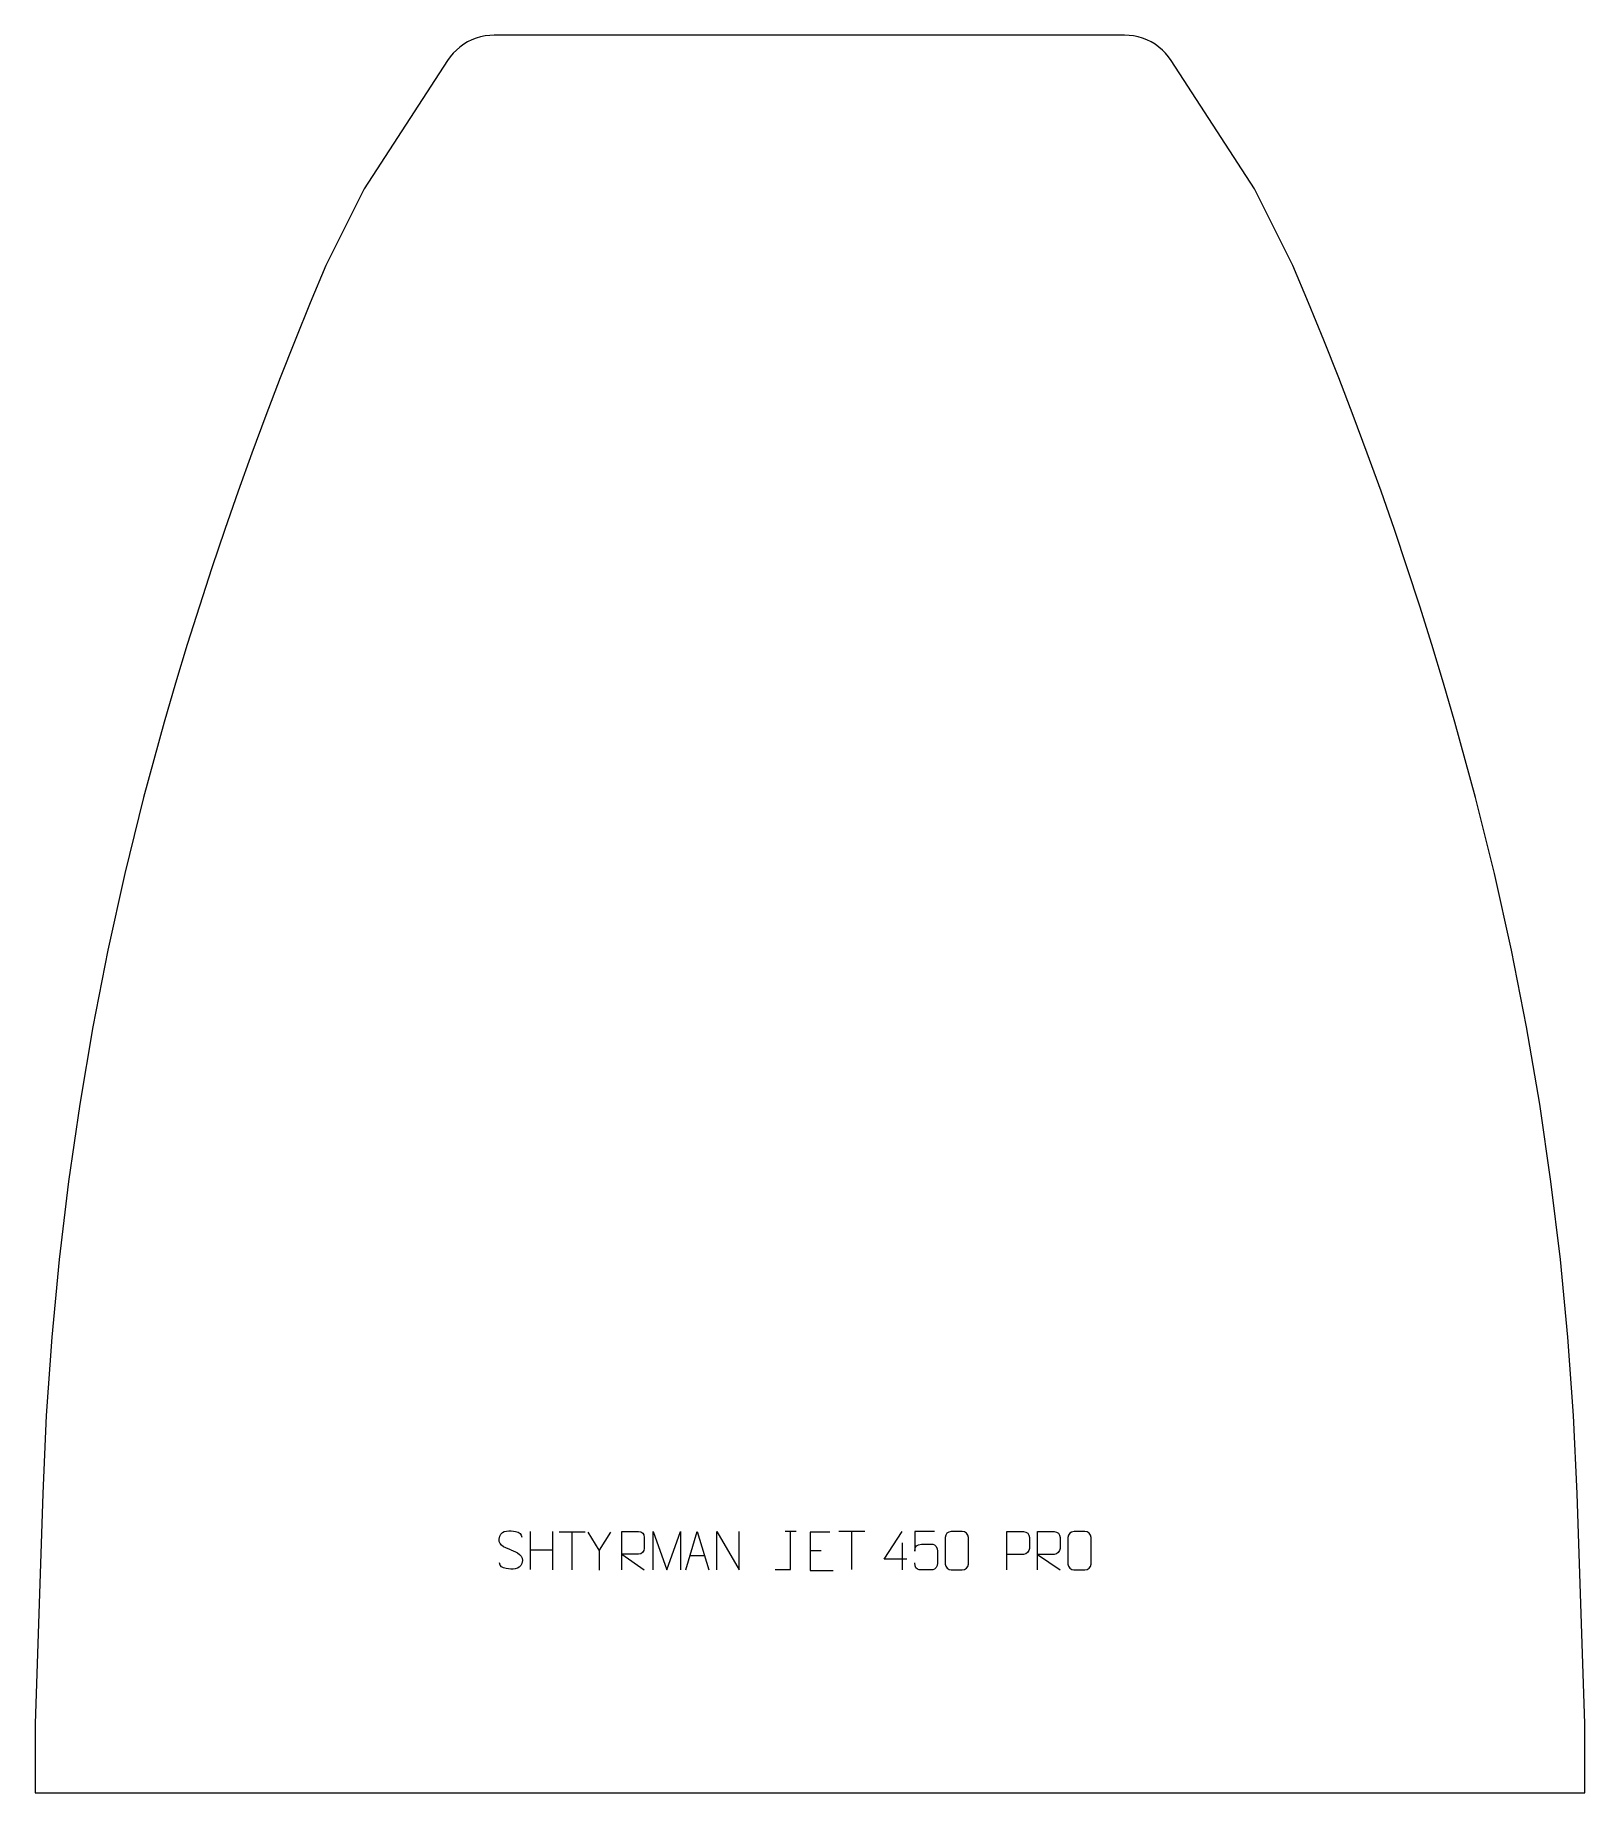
# Model space of a CAD drawing. Header units: millimetres. Extents: x -507 to 503, y 577 to 1723.
import ezdxf

# ---------------------------------------------------------------- set-up
doc = ezdxf.new("R2010")
doc.units = ezdxf.units.MM
doc.header["$MEASUREMENT"] = 0
doc.layers.add('layer 1', color=7, linetype='Continuous')

msp = doc.modelspace()

# ---------------------------------------------------------------- linework, layer by layer
at = {"layer": 'layer 1', "color": 242, "lineweight": 9}
msp.add_open_spline([(-208.0167, 1723.3825), (-208.0167, 1723.3825), (202.7428, 1723.3825), (202.7428, 1723.3825), (202.7428, 1723.3825), (202.7428, 1723.3825), (205.7601, 1723.2577), (205.7601, 1723.2577), (205.7601, 1723.2577), (205.7601, 1723.2577), (208.7564, 1722.8831), (208.7564, 1722.8831), (208.7564, 1722.8831), (208.7564, 1722.8831), (211.7111, 1722.2612), (211.7111, 1722.2612), (211.7111, 1722.2612), (211.7111, 1722.2612), (214.6032, 1721.3978), (214.6032, 1721.3978), (214.6032, 1721.3978), (214.6032, 1721.3978), (217.4156, 1720.2974), (217.4156, 1720.2974), (217.4156, 1720.2974), (217.4156, 1720.2974), (220.1275, 1718.968), (220.1275, 1718.968), (220.1275, 1718.968), (220.1275, 1718.968), (222.7194, 1717.4178), (222.7194, 1717.4178), (222.7194, 1717.4178), (222.7194, 1717.4178), (225.1734, 1715.6585), (225.1734, 1715.6585), (225.1734, 1715.6585), (225.1734, 1715.6585), (227.475, 1713.7026), (227.475, 1713.7026), (227.475, 1713.7026), (227.475, 1713.7026), (229.6065, 1711.5629), (229.6065, 1711.5629), (229.6065, 1711.5629), (229.6065, 1711.5629), (231.5533, 1709.2531), (231.5533, 1709.2531), (231.5533, 1709.2531), (231.5533, 1709.2531), (233.3034, 1706.7909), (233.3034, 1706.7909), (233.3034, 1706.7909), (233.3034, 1706.7909), (287.5915, 1623.2566), (287.5915, 1623.2566), (287.5915, 1623.2566), (287.5915, 1623.2566), (312.6195, 1573.1972), (312.6195, 1573.1972), (312.6195, 1573.1972), (312.6195, 1573.1972), (322.8185, 1548.9114), (322.8185, 1548.9114), (322.8185, 1548.9114), (322.8185, 1548.9114), (332.7681, 1524.5226), (332.7681, 1524.5226), (332.7681, 1524.5226), (332.7681, 1524.5226), (342.4644, 1500.0333), (342.4644, 1500.0333), (342.4644, 1500.0333), (342.4644, 1500.0333), (351.9088, 1475.4446), (351.9088, 1475.4446), (351.9088, 1475.4446), (351.9088, 1475.4446), (361.0988, 1450.761), (361.0988, 1450.761), (361.0988, 1450.761), (361.0988, 1450.761), (370.0346, 1425.9862), (370.0346, 1425.9862), (370.0346, 1425.9862), (370.0346, 1425.9862), (378.7148, 1401.1201), (378.7148, 1401.1201), (378.7148, 1401.1201), (378.7148, 1401.1201), (387.1384, 1376.1658), (387.1384, 1376.1658), (387.1384, 1376.1658), (387.1384, 1376.1658), (395.3051, 1351.1276), (395.3051, 1351.1276), (395.3051, 1351.1276), (395.3051, 1351.1276), (403.212, 1326.0071), (403.212, 1326.0071), (403.212, 1326.0071), (403.212, 1326.0071), (410.8613, 1300.8057), (410.8613, 1300.8057), (410.8613, 1300.8057), (410.8613, 1300.8057), (418.2501, 1275.529), (418.2501, 1275.529), (418.2501, 1275.529), (418.2501, 1275.529), (431.7229, 1226.2763), (431.7229, 1226.2763), (431.7229, 1226.2763), (431.7229, 1226.2763), (443.9879, 1176.7105), (443.9879, 1176.7105), (443.9879, 1176.7105), (443.9879, 1176.7105), (455.0356, 1126.8615), (455.0356, 1126.8615), (455.0356, 1126.8615), (455.0356, 1126.8615), (464.8626, 1076.7602), (464.8626, 1076.7602), (464.8626, 1076.7602), (464.8626, 1076.7602), (473.4596, 1026.4347), (473.4596, 1026.4347), (473.4596, 1026.4347), (473.4596, 1026.4347), (480.8242, 975.9176), (480.8242, 975.9176), (480.8242, 975.9176), (480.8242, 975.9176), (486.9511, 925.2363), (486.9511, 925.2363), (486.9511, 925.2363), (486.9511, 925.2363), (491.8361, 874.4229), (491.8361, 874.4229), (491.8361, 874.4229), (491.8361, 874.4229), (495.4773, 823.508), (495.4773, 823.508), (495.4773, 823.508), (495.4773, 823.508), (497.8726, 772.5213), (497.8726, 772.5213), (497.8726, 772.5213), (497.8726, 772.5213), (502.8988, 622.454), (502.8988, 622.454), (502.8988, 622.454), (502.8988, 622.454), (502.9067, 577.4369), (502.9067, 577.4369), (502.9067, 577.4369), (502.9067, 577.4369), (-507.3207, 577.4369), (-507.3207, 577.4369), (-507.3207, 577.4369), (-507.3207, 577.4369), (-507.3472, 622.454), (-507.3472, 622.454), (-507.3472, 622.454), (-507.3472, 622.454), (-502.4334, 772.5213), (-502.4334, 772.5213), (-502.4334, 772.5213), (-502.4334, 772.5213), (-500.0761, 823.508), (-500.0761, 823.508), (-500.0761, 823.508), (-500.0761, 823.508), (-496.4728, 874.4229), (-496.4728, 874.4229), (-496.4728, 874.4229), (-496.4728, 874.4229), (-491.6259, 925.2363), (-491.6259, 925.2363), (-491.6259, 925.2363), (-491.6259, 925.2363), (-485.5362, 975.9176), (-485.5362, 975.9176), (-485.5362, 975.9176), (-485.5362, 975.9176), (-478.2111, 1026.4347), (-478.2111, 1026.4347), (-478.2111, 1026.4347), (-478.2111, 1026.4347), (-469.6508, 1076.7602), (-469.6508, 1076.7602), (-469.6508, 1076.7602), (-469.6508, 1076.7602), (-459.8621, 1126.8615), (-459.8621, 1126.8615), (-459.8621, 1126.8615), (-459.8621, 1126.8615), (-448.8515, 1176.7105), (-448.8515, 1176.7105), (-448.8515, 1176.7105), (-448.8515, 1176.7105), (-436.6235, 1226.2763), (-436.6235, 1226.2763), (-436.6235, 1226.2763), (-436.6235, 1226.2763), (-423.1877, 1275.529), (-423.1877, 1275.529), (-423.1877, 1275.529), (-423.1877, 1275.529), (-415.8173, 1300.8057), (-415.8173, 1300.8057), (-415.8173, 1300.8057), (-415.8173, 1300.8057), (-408.1875, 1326.0071), (-408.1875, 1326.0071), (-408.1875, 1326.0071), (-408.1875, 1326.0071), (-400.298, 1351.1276), (-400.298, 1351.1276), (-400.298, 1351.1276), (-400.298, 1351.1276), (-392.1511, 1376.1658), (-392.1511, 1376.1658), (-392.1511, 1376.1658), (-392.1511, 1376.1658), (-383.7471, 1401.1201), (-383.7471, 1401.1201), (-383.7471, 1401.1201), (-383.7471, 1401.1201), (-375.0853, 1425.9862), (-375.0853, 1425.9862), (-375.0853, 1425.9862), (-375.0853, 1425.9862), (-366.1682, 1450.761), (-366.1682, 1450.761), (-366.1682, 1450.761), (-366.1682, 1450.761), (-356.9965, 1475.4446), (-356.9965, 1475.4446), (-356.9965, 1475.4446), (-356.9965, 1475.4446), (-347.5695, 1500.0333), (-347.5695, 1500.0333), (-347.5695, 1500.0333), (-347.5695, 1500.0333), (-337.8919, 1524.5226), (-337.8919, 1524.5226), (-337.8919, 1524.5226), (-337.8919, 1524.5226), (-327.9609, 1548.9114), (-327.9609, 1548.9114), (-327.9609, 1548.9114), (-327.9609, 1548.9114), (-317.78, 1573.1972), (-317.78, 1573.1972), (-317.78, 1573.1972), (-317.78, 1573.1972), (-292.7889, 1623.2566), (-292.7889, 1623.2566), (-292.7889, 1623.2566), (-292.7889, 1623.2566), (-238.5635, 1706.7909), (-238.5635, 1706.7909), (-238.5635, 1706.7909), (-238.5635, 1706.7909), (-236.8166, 1709.2531), (-236.8166, 1709.2531), (-236.8166, 1709.2531), (-236.8166, 1709.2531), (-234.8702, 1711.5629), (-234.8702, 1711.5629), (-234.8702, 1711.5629), (-234.8702, 1711.5629), (-232.7406, 1713.7026), (-232.7406, 1713.7026), (-232.7406, 1713.7026), (-232.7406, 1713.7026), (-230.4417, 1715.6585), (-230.4417, 1715.6585), (-230.4417, 1715.6585), (-230.4417, 1715.6585), (-227.9873, 1717.4178), (-227.9873, 1717.4178), (-227.9873, 1717.4178), (-227.9873, 1717.4178), (-225.3967, 1718.968), (-225.3967, 1718.968), (-225.3967, 1718.968), (-225.3967, 1718.968), (-222.6862, 1720.2974), (-222.6862, 1720.2974), (-222.6862, 1720.2974), (-222.6862, 1720.2974), (-219.876, 1721.3978), (-219.876, 1721.3978), (-219.876, 1721.3978), (-219.876, 1721.3978), (-216.9826, 1722.2612), (-216.9826, 1722.2612), (-216.9826, 1722.2612), (-216.9826, 1722.2612), (-214.0289, 1722.8831), (-214.0289, 1722.8831), (-214.0289, 1722.8831), (-214.0289, 1722.8831), (-211.0326, 1723.2577), (-211.0326, 1723.2577), (-211.0326, 1723.2577), (-211.0326, 1723.2577), (-208.0167, 1723.3825), (-208.0167, 1723.3825)], degree=3, knots=[0, 0, 0, 0, 0.012658228, 0.012658228, 0.012658228, 0.012658228, 0.025316456, 0.025316456, 0.025316456, 0.025316456, 0.037974684, 0.037974684, 0.037974684, 0.037974684, 0.050632911, 0.050632911, 0.050632911, 0.050632911, 0.063291139, 0.063291139, 0.063291139, 0.063291139, 0.075949367, 0.075949367, 0.075949367, 0.075949367, 0.088607595, 0.088607595, 0.088607595, 0.088607595, 0.101265823, 0.101265823, 0.101265823, 0.101265823, 0.113924051, 0.113924051, 0.113924051, 0.113924051, 0.126582278, 0.126582278, 0.126582278, 0.126582278, 0.139240506, 0.139240506, 0.139240506, 0.139240506, 0.151898734, 0.151898734, 0.151898734, 0.151898734, 0.164556962, 0.164556962, 0.164556962, 0.164556962, 0.17721519, 0.17721519, 0.17721519, 0.17721519, 0.189873418, 0.189873418, 0.189873418, 0.189873418, 0.202531646, 0.202531646, 0.202531646, 0.202531646, 0.215189873, 0.215189873, 0.215189873, 0.215189873, 0.227848101, 0.227848101, 0.227848101, 0.227848101, 0.240506329, 0.240506329, 0.240506329, 0.240506329, 0.253164557, 0.253164557, 0.253164557, 0.253164557, 0.265822785, 0.265822785, 0.265822785, 0.265822785, 0.278481013, 0.278481013, 0.278481013, 0.278481013, 0.291139241, 0.291139241, 0.291139241, 0.291139241, 0.303797468, 0.303797468, 0.303797468, 0.303797468, 0.316455696, 0.316455696, 0.316455696, 0.316455696, 0.329113924, 0.329113924, 0.329113924, 0.329113924, 0.341772152, 0.341772152, 0.341772152, 0.341772152, 0.35443038, 0.35443038, 0.35443038, 0.35443038, 0.367088608, 0.367088608, 0.367088608, 0.367088608, 0.379746835, 0.379746835, 0.379746835, 0.379746835, 0.392405063, 0.392405063, 0.392405063, 0.392405063, 0.405063291, 0.405063291, 0.405063291, 0.405063291, 0.417721519, 0.417721519, 0.417721519, 0.417721519, 0.430379747, 0.430379747, 0.430379747, 0.430379747, 0.443037975, 0.443037975, 0.443037975, 0.443037975, 0.455696203, 0.455696203, 0.455696203, 0.455696203, 0.46835443, 0.46835443, 0.46835443, 0.46835443, 0.481012658, 0.481012658, 0.481012658, 0.481012658, 0.493670886, 0.493670886, 0.493670886, 0.493670886, 0.506329114, 0.506329114, 0.506329114, 0.506329114, 0.518987342, 0.518987342, 0.518987342, 0.518987342, 0.53164557, 0.53164557, 0.53164557, 0.53164557, 0.544303797, 0.544303797, 0.544303797, 0.544303797, 0.556962025, 0.556962025, 0.556962025, 0.556962025, 0.569620253, 0.569620253, 0.569620253, 0.569620253, 0.582278481, 0.582278481, 0.582278481, 0.582278481, 0.594936709, 0.594936709, 0.594936709, 0.594936709, 0.607594937, 0.607594937, 0.607594937, 0.607594937, 0.620253165, 0.620253165, 0.620253165, 0.620253165, 0.632911392, 0.632911392, 0.632911392, 0.632911392, 0.64556962, 0.64556962, 0.64556962, 0.64556962, 0.658227848, 0.658227848, 0.658227848, 0.658227848, 0.670886076, 0.670886076, 0.670886076, 0.670886076, 0.683544304, 0.683544304, 0.683544304, 0.683544304, 0.696202532, 0.696202532, 0.696202532, 0.696202532, 0.708860759, 0.708860759, 0.708860759, 0.708860759, 0.721518987, 0.721518987, 0.721518987, 0.721518987, 0.734177215, 0.734177215, 0.734177215, 0.734177215, 0.746835443, 0.746835443, 0.746835443, 0.746835443, 0.759493671, 0.759493671, 0.759493671, 0.759493671, 0.772151899, 0.772151899, 0.772151899, 0.772151899, 0.784810127, 0.784810127, 0.784810127, 0.784810127, 0.797468354, 0.797468354, 0.797468354, 0.797468354, 0.810126582, 0.810126582, 0.810126582, 0.810126582, 0.82278481, 0.82278481, 0.82278481, 0.82278481, 0.835443038, 0.835443038, 0.835443038, 0.835443038, 0.848101266, 0.848101266, 0.848101266, 0.848101266, 0.860759494, 0.860759494, 0.860759494, 0.860759494, 0.873417722, 0.873417722, 0.873417722, 0.873417722, 0.886075949, 0.886075949, 0.886075949, 0.886075949, 0.898734177, 0.898734177, 0.898734177, 0.898734177, 0.911392405, 0.911392405, 0.911392405, 0.911392405, 0.924050633, 0.924050633, 0.924050633, 0.924050633, 0.936708861, 0.936708861, 0.936708861, 0.936708861, 0.949367089, 0.949367089, 0.949367089, 0.949367089, 0.962025316, 0.962025316, 0.962025316, 0.962025316, 0.974683544, 0.974683544, 0.974683544, 0.974683544, 1, 1, 1, 1], dxfattribs=at)
at = {"layer": 'layer 1', "color": 250, "lineweight": 9}
for points, knots in [([(-197.3447, 735.9605), (-201.593, 737.4309), (-206.5011, 739.2267), (-204.496, 744.747), (-204.496, 744.747), (-202.9925, 748.8869), (-197.7789, 748.4984), (-194.1753, 747.8973), (-194.1753, 747.8973), (-191.3147, 747.4201), (-190.45, 746.2069), (-190.1394, 744.1228)], [0, 0, 0, 0, 0.25, 0.25, 0.25, 0.25, 0.5, 0.5, 0.5, 0.5, 1, 1, 1, 1]), ([(-132.2766, 747.4919), (-132.2766, 747.4919), (-139.599, 735.5932), (-139.599, 735.5932), (-139.599, 735.5932), (-139.599, 735.5932), (-139.5983, 722.5383), (-139.5983, 722.5383)], [0, 0, 0, 0, 0.333333333, 0.333333333, 0.333333333, 0.333333333, 1, 1, 1, 1]), ([(-124.8857, 722.9177), (-124.8857, 722.9177), (-124.8857, 747.8712), (-124.8857, 747.8712), (-124.8857, 747.8712), (-121.2909, 747.8712), (-117.6954, 747.8712), (-114.1002, 747.8712), (-114.1002, 747.8712), (-111.7749, 747.8335), (-110.2176, 746.3435), (-110.2217, 743.9771), (-110.2217, 743.9771), (-110.2221, 741.9416), (-110.2221, 738.8822), (-110.2217, 736.8462), (-110.2217, 736.8462), (-110.2282, 734.9707), (-112.0405, 733.0289), (-114.05, 733.0098), (-114.05, 733.0098), (-114.05, 733.0098), (-124.8857, 733.0098), (-124.8857, 733.0098), (-124.8857, 733.0098), (-124.8857, 733.0098), (-110.231, 722.9177), (-110.231, 722.9177)], [0, 0, 0, 0, 0.125, 0.125, 0.125, 0.125, 0.25, 0.25, 0.25, 0.25, 0.375, 0.375, 0.375, 0.375, 0.5, 0.5, 0.5, 0.5, 0.625, 0.625, 0.625, 0.625, 0.75, 0.75, 0.75, 0.75, 1, 1, 1, 1]), ([(-104.3961, 722.9155), (-104.3961, 722.9155), (-104.3961, 747.8734), (-104.3961, 747.8734), (-104.3961, 747.8734), (-104.3961, 747.8734), (-95.471, 722.9155), (-95.471, 722.9155), (-95.471, 722.9155), (-95.471, 722.9155), (-86.7111, 747.8729), (-86.7111, 747.8729), (-86.7111, 747.8729), (-86.7111, 747.8729), (-86.7111, 722.9155), (-86.7111, 722.9155)], [0, 0, 0, 0, 0.2, 0.2, 0.2, 0.2, 0.4, 0.4, 0.4, 0.4, 0.6, 0.6, 0.6, 0.6, 1, 1, 1, 1]), ([(-83.1074, 722.9177), (-83.1074, 722.9177), (-75.7364, 747.8712), (-75.7364, 747.8712), (-75.7364, 747.8712), (-75.7364, 747.8712), (-68.1665, 722.9177), (-68.1665, 722.9177)], [0, 0, 0, 0, 0.333333333, 0.333333333, 0.333333333, 0.333333333, 1, 1, 1, 1]), ([(-62.9643, 722.9177), (-62.9643, 722.9177), (-62.9643, 747.8712), (-62.9643, 747.8712), (-62.9643, 747.8712), (-62.9643, 747.8712), (-48.3095, 722.9177), (-48.3095, 722.9177), (-48.3095, 722.9177), (-48.3095, 722.9177), (-48.3095, 747.8712), (-48.3095, 747.8712)], [0, 0, 0, 0, 0.25, 0.25, 0.25, 0.25, 0.5, 0.5, 0.5, 0.5, 1, 1, 1, 1]), ([(-24.9417, 723.0658), (-24.9417, 723.0658), (-14.9197, 723.0658), (-14.9197, 723.0658), (-14.9197, 723.0658), (-14.9197, 723.0658), (-14.9197, 748.0194), (-14.9197, 748.0194)], [0, 0, 0, 0, 0.333333333, 0.333333333, 0.333333333, 0.333333333, 1, 1, 1, 1]), ([(10.7861, 747.4223), (10.7861, 747.4223), (-2.0878, 747.4223), (-2.0878, 747.4223), (-2.0878, 747.4223), (-2.0878, 747.4223), (-2.0878, 722.4687), (-2.0878, 722.4687), (-2.0878, 722.4687), (-2.0878, 722.4687), (12.778, 722.4687), (12.778, 722.4687)], [0, 0, 0, 0, 0.25, 0.25, 0.25, 0.25, 0.5, 0.5, 0.5, 0.5, 1, 1, 1, 1]), ([(60.8854, 729.6947), (60.8854, 729.6947), (46.0637, 729.6947), (46.0637, 729.6947), (46.0637, 729.6947), (46.0637, 729.6947), (57.9413, 747.7652), (57.9413, 747.7652)], [0, 0, 0, 0, 0.333333333, 0.333333333, 0.333333333, 0.333333333, 1, 1, 1, 1]), ([(78.8687, 747.7329), (78.8687, 747.7329), (66.017, 747.7329), (66.017, 747.7329), (66.017, 747.7329), (66.0173, 743.5023), (66.0173, 739.2714), (66.017, 735.0402), (66.017, 735.0402), (66.0167, 738.3503), (67.6477, 739.4221), (70.4597, 739.4826), (70.4597, 739.4826), (72.8993, 739.4829), (75.3388, 739.4829), (77.778, 739.4826), (77.778, 739.4826), (79.4278, 739.4894), (80.9027, 737.1089), (80.9312, 735.0402), (80.9312, 735.0402), (80.9309, 732.4529), (80.9309, 729.8653), (80.9312, 727.2776), (80.9312, 727.2776), (80.9774, 725.3182), (79.478, 722.8819), (77.8521, 722.8234), (77.8521, 722.8234), (75.8956, 722.8237), (71.0006, 722.8237), (69.0436, 722.8234), (69.0436, 722.8234), (67.1981, 722.8146), (66.091, 724.7794), (66.0702, 727.3305)], [0, 0, 0, 0, 0.1, 0.1, 0.1, 0.1, 0.2, 0.2, 0.2, 0.2, 0.3, 0.3, 0.3, 0.3, 0.4, 0.4, 0.4, 0.4, 0.5, 0.5, 0.5, 0.5, 0.6, 0.6, 0.6, 0.6, 0.7, 0.7, 0.7, 0.7, 0.8, 0.8, 0.8, 0.8, 1, 1, 1, 1]), ([(89.8939, 747.7774), (92.26, 747.7774), (94.6265, 747.7774), (96.993, 747.7774), (96.993, 747.7774), (98.9735, 747.813), (100.9995, 746.3187), (101.0266, 743.8766), (101.0266, 743.8766), (101.0262, 738.1192), (101.0262, 732.3614), (101.0266, 726.6032), (101.0266, 726.6032), (100.8845, 724.2756), (99.1781, 722.7933), (96.993, 722.7825), (96.993, 722.7825), (94.6206, 722.7829), (92.2482, 722.7829), (89.8762, 722.7825), (89.8762, 722.7825), (87.9177, 722.6769), (85.9113, 724.5648), (85.9227, 726.5858), (85.9227, 726.5858), (85.9231, 732.3664), (85.9231, 738.1467), (85.9227, 743.9265), (85.9227, 743.9265), (85.927, 746.0685), (87.7041, 747.791), (89.8939, 747.7774)], [0, 0, 0, 0, 0.111111111, 0.111111111, 0.111111111, 0.111111111, 0.222222222, 0.222222222, 0.222222222, 0.222222222, 0.333333333, 0.333333333, 0.333333333, 0.333333333, 0.444444444, 0.444444444, 0.444444444, 0.444444444, 0.555555556, 0.555555556, 0.555555556, 0.555555556, 0.666666667, 0.666666667, 0.666666667, 0.666666667, 0.777777778, 0.777777778, 0.777777778, 0.777777778, 1, 1, 1, 1]), ([(126.1425, 722.8013), (126.1425, 722.8013), (126.1425, 747.7549), (126.1425, 747.7549), (126.1425, 747.7549), (129.7375, 747.7549), (133.3328, 747.7549), (136.9282, 747.7549), (136.9282, 747.7549), (139.2534, 747.717), (140.8108, 746.2269), (140.8066, 743.8608), (140.8066, 743.8608), (140.8062, 741.8251), (140.8062, 738.7658), (140.8066, 736.7298), (140.8066, 736.7298), (140.8001, 734.8544), (138.9879, 732.9125), (136.9783, 732.8934), (136.9783, 732.8934), (136.9783, 732.8934), (126.1425, 732.8934), (126.1425, 732.8934)], [0, 0, 0, 0, 0.142857143, 0.142857143, 0.142857143, 0.142857143, 0.285714286, 0.285714286, 0.285714286, 0.285714286, 0.428571429, 0.428571429, 0.428571429, 0.428571429, 0.571428571, 0.571428571, 0.571428571, 0.571428571, 0.714285714, 0.714285714, 0.714285714, 0.714285714, 1, 1, 1, 1]), ([(146.1426, 722.8014), (146.1426, 722.8014), (146.1426, 747.7549), (146.1426, 747.7549), (146.1426, 747.7549), (149.7374, 747.7549), (153.3329, 747.7549), (156.9281, 747.7549), (156.9281, 747.7549), (159.2534, 747.7172), (160.8107, 746.2272), (160.8066, 743.8608), (160.8066, 743.8608), (160.8062, 741.8253), (160.8062, 738.7659), (160.8066, 736.7299), (160.8066, 736.7299), (160.8001, 734.8544), (158.9878, 732.9126), (156.9783, 732.8935), (156.9783, 732.8935), (156.9783, 732.8935), (146.1426, 732.8935), (146.1426, 732.8935), (146.1426, 732.8935), (146.1426, 732.8935), (160.7973, 722.8014), (160.7973, 722.8014)], [0, 0, 0, 0, 0.125, 0.125, 0.125, 0.125, 0.25, 0.25, 0.25, 0.25, 0.375, 0.375, 0.375, 0.375, 0.5, 0.5, 0.5, 0.5, 0.625, 0.625, 0.625, 0.625, 0.75, 0.75, 0.75, 0.75, 1, 1, 1, 1]), ([(169.8939, 747.7774), (172.26, 747.7774), (174.6265, 747.7774), (176.993, 747.7774), (176.993, 747.7774), (178.9735, 747.813), (180.9995, 746.3187), (181.0266, 743.8766), (181.0266, 743.8766), (181.0262, 738.1192), (181.0262, 732.3614), (181.0266, 726.6032), (181.0266, 726.6032), (180.8845, 724.2756), (179.1781, 722.7933), (176.993, 722.7825), (176.993, 722.7825), (174.6206, 722.7829), (172.2482, 722.7829), (169.8762, 722.7825), (169.8762, 722.7825), (167.9177, 722.6769), (165.9113, 724.5648), (165.9227, 726.5858), (165.9227, 726.5858), (165.9231, 732.3664), (165.9231, 738.1467), (165.9227, 743.9265), (165.9227, 743.9265), (165.927, 746.0685), (167.7041, 747.791), (169.8939, 747.7774)], [0, 0, 0, 0, 0.111111111, 0.111111111, 0.111111111, 0.111111111, 0.222222222, 0.222222222, 0.222222222, 0.222222222, 0.333333333, 0.333333333, 0.333333333, 0.333333333, 0.444444444, 0.444444444, 0.444444444, 0.444444444, 0.555555556, 0.555555556, 0.555555556, 0.555555556, 0.666666667, 0.666666667, 0.666666667, 0.666666667, 0.777777778, 0.777777778, 0.777777778, 0.777777778, 1, 1, 1, 1]), ([(-197.3447, 735.9604), (-193.3261, 734.3137), (-188.2966, 732.4254), (-190.1306, 727.0651), (-190.1306, 727.0651), (-191.5904, 722.7987), (-196.5012, 723.0554), (-200.2273, 723.6101), (-200.2273, 723.6101), (-202.9773, 724.0199), (-204.1982, 725.2334), (-204.5762, 727.3456)], [0, 0, 0, 0, 0.25, 0.25, 0.25, 0.25, 0.5, 0.5, 0.5, 0.5, 1, 1, 1, 1])]:
    msp.add_open_spline(points, degree=3, knots=knots, dxfattribs=at)
for points in [[(-184.6664, 747.8426), (-184.6664, 747.8426), (-184.6664, 723.0651), (-184.6664, 723.0651)], [(-170.0231, 747.8426), (-170.0231, 747.8426), (-170.0231, 722.8891), (-170.0231, 722.8891)], [(-165.8385, 747.7092), (-165.8385, 747.7092), (-148.8513, 747.7092), (-148.8513, 747.7092)], [(-157.3447, 722.7792), (-157.3447, 722.7792), (-157.3447, 747.7327), (-157.3447, 747.7327)], [(-139.599, 735.5932), (-139.599, 735.5932), (-146.9199, 747.4919), (-146.9199, 747.4919)], [(-18.5038, 748.0194), (-18.5038, 748.0194), (-11.3356, 748.0194), (-11.3356, 748.0194)], [(16.5867, 747.9959), (16.5867, 747.9959), (33.5739, 747.9959), (33.5739, 747.9959)], [(25.0805, 723.0659), (25.0805, 723.0659), (25.0805, 748.0194), (25.0805, 748.0194)], [(-184.6664, 735.9603), (-184.6664, 735.9603), (-170.0231, 735.9607), (-170.0231, 735.9607)], [(-2.0878, 735.5426), (-2.0878, 735.5426), (5.0803, 735.5426), (5.0803, 735.5426)], [(57.9413, 740.4558), (57.9413, 740.4558), (57.9413, 722.7911), (57.9413, 722.7911)], [(-80.3848, 732.1671), (-80.3848, 732.1671), (-70.8891, 732.1671), (-70.8891, 732.1671)]]:
    msp.add_open_spline(points, degree=3, dxfattribs=at)

doc.saveas('drawing.dxf')
